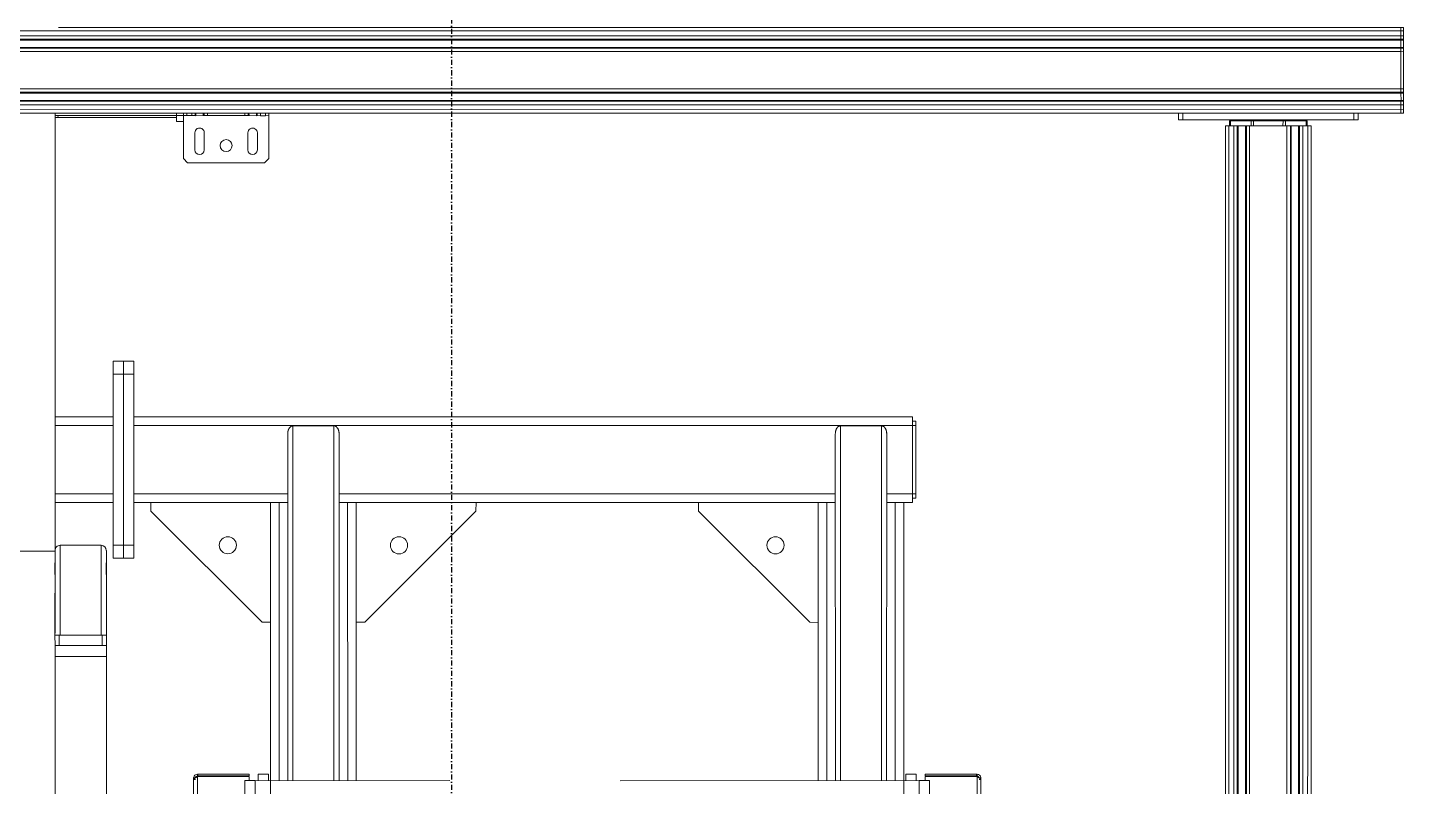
# Model space of a CAD drawing. Header units: millimetres. Extents: x 2179 to 48742, y 3478 to 161002.
# Drawn here: x 34574 to 36183, y 138017 to 138903 of the extents above; entities that cross this region are included whole.
import ezdxf

# ---------------------------------------------------------------- set-up
doc = ezdxf.new("R2010")
doc.units = ezdxf.units.MM
doc.linetypes.add('1_Čerchovaná 6_0mm', pattern=[12, 6, -3, 0, -3])
doc.layers.add('0-1', color=7, linetype='Continuous', lineweight=9)
doc.layers.add('2966-1_navrh dispozice stroju-HK_02_dwg-1', color=7, linetype='Continuous', lineweight=9, true_color=0x919191)
doc.layers.add('S-GRID-1', color=9, linetype='1_Čerchovaná 6_0mm', lineweight=25, true_color=0x808080)

# ---------------------------------------------------------------- blocks, each defined once
blk = doc.blocks.new('2966-1_navrh dispozice stroju-HK_02_dwg-876232-1NP _ stroje')
at = {"layer": '0-1'}
for p, q in [((-56762.2, 57101.3), (-56763.1, 57101.8)), ((-56775.2, 57079.6), (-56770.1, 57076.5)), ((-56806, 57028.5), (-56806.8, 57029)), ((-56700.5, 56494.3), (-56353.1, 56285.4)), ((-56384, 56234), (-56731.4, 56442.8)), ((-56969.9, 55909.5), (-56671.1, 56406.6)), ((-56667.7, 56392.9), (-56389.1, 56225.4)), ((-56300.4, 56379.7), (-56299.6, 56381.6)), ((-56298.7, 56378.7), (-56297.7, 56380.4)), ((-57398, 56055.2), (-57396, 56058.5)), ((-57393.5, 56068.5), (-57391, 56066.9)), ((-57380.8, 56045.1), (-57363.7, 56034.8)), ((-57369.3, 56025.3), (-57386.5, 56035.6)), ((-57401.3, 55972.2), (-57418.4, 55982.5)), ((-57412.7, 55991.9), (-57395.6, 55981.6)), ((-57030.2, 55945.7), (-56682.8, 55736.9)), ((-56951, 55921.5), (-56672.5, 55754)), ((-56713.7, 55685.5), (-57061.1, 55894.3)), ((-57084.8, 55591.2), (-57522.3, 55854.2)), ((-57518.1, 55851.6), (-57516.3, 55854.6)), ((-56997.4, 55844.3), (-56718.8, 55676.9)), ((-57218.1, 55671.3), (-57183.1, 55729.6)), ((-57097.3, 55678.1), (-57132.4, 55619.8)), ((-57061.7, 55640.3), (-57086.4, 55599.2)), ((-56772.3, 55594.7), (-56773.5, 55593.2)), ((-56770.6, 55593.7), (-56771.6, 55592)), ((-57001.4, 55541.1), (-57059.6, 55576.1)), ((-56947.2, 55578.5), (-56978.1, 55527.1))]:
    blk.add_line(p, q, dxfattribs=at)
at = {"layer": '0-1', "flags": 128}
for points in [[(-58295.2, 54743.6), (-58300.1, 54746.6), (-58298.6, 54749.2), (-58293.6, 54746.2), (-56789.3, 57248.9), (-56794.2, 57251.8), (-56789.3, 57248.9), (-56787.7, 57251.4), (-56792.7, 57254.4)], [(-58291.8, 54741.6), (-58295.2, 54743.6), (-58293.6, 54746.2), (-58290.3, 54744.2), (-58293.6, 54746.2), (-58298.6, 54749.2), (-56794.2, 57251.8), (-56797.7, 57253.9), (-57606, 55909.2)], [(-58291, 54741.1), (-58291.8, 54741.6), (-58290.3, 54744.2), (-58289.4, 54743.7), (-58290.3, 54744.2), (-56785.9, 57246.8), (-56789.3, 57248.9), (-56785.9, 57246.8), (-56784.4, 57249.4), (-56787.7, 57251.4)], [(-58283.6, 54736.7), (-58291, 54741.1), (-58289.4, 54743.7), (-58282, 54739.2), (-58289.4, 54743.7), (-56785.1, 57246.3), (-56785.9, 57246.8), (-56785.1, 57246.3), (-56783.5, 57248.9), (-56784.4, 57249.4)], [(-58282.7, 54736.2), (-58283.6, 54736.7), (-58282, 54739.2), (-58281.2, 54738.7), (-58282, 54739.2), (-56777.7, 57241.9), (-56785.1, 57246.3), (-56777.7, 57241.9), (-56776.1, 57244.5), (-56783.5, 57248.9)], [(-58279.4, 54734.1), (-58282.7, 54736.2), (-58281.2, 54738.7), (-58277.9, 54736.7), (-58281.2, 54738.7), (-56776.8, 57241.4), (-56777.7, 57241.9), (-56776.8, 57241.4), (-56775.3, 57244), (-56776.1, 57244.5)], [(-58242, 54711.7), (-58279.4, 54734.1), (-58277.8, 54736.7), (-58240.5, 54714.3), (-58277.9, 54736.7), (-56773.5, 57239.4), (-56776.8, 57241.4), (-56773.5, 57239.4), (-56771.9, 57241.9), (-56775.3, 57244)], [(-58237.8, 54709.2), (-58238.7, 54709.7), (-58237.1, 54712.2), (-58236.3, 54711.7), (-58237.1, 54712.2), (-58240.5, 54714.3), (-56736.1, 57216.9), (-56773.5, 57239.4), (-56736.1, 57216.9), (-56734.6, 57219.5), (-56771.9, 57241.9)], [(-58238.7, 54709.7), (-58242, 54711.7), (-58240.5, 54714.3), (-58237.1, 54712.2), (-56732.8, 57214.9), (-56736.1, 57216.9), (-56732.8, 57214.9), (-56731.2, 57217.5), (-56734.6, 57219.5)], [(-58230.4, 54704.7), (-58237.8, 54709.2), (-58236.3, 54711.7), (-58228.9, 54707.3), (-58236.3, 54711.7), (-56731.9, 57214.4), (-56732.8, 57214.9), (-56731.9, 57214.4), (-56730.4, 57217), (-56731.2, 57217.5)], [(-58229.6, 54704.2), (-58230.4, 54704.7), (-58228.9, 54707.3), (-58228.1, 54706.8), (-58228.9, 54707.3), (-56724.5, 57210), (-56731.9, 57214.4), (-56724.5, 57210), (-56723, 57212.5), (-56730.4, 57217)], [(-58226.2, 54702.2), (-58229.6, 54704.2), (-58228.1, 54706.8), (-58224.7, 54704.8), (-58228.1, 54706.8), (-56723.7, 57209.5), (-56724.5, 57210), (-56723.7, 57209.5), (-56722.2, 57212), (-56723, 57212.5)], [(-56845.4, 56980.4), (-58216.3, 54699.7), (-58219.7, 54701.8), (-56715.4, 57204.4), (-56720.3, 57207.4), (-58224.7, 54704.8), (-58219.7, 54701.8), (-58224.7, 54704.8), (-58226.2, 54702.2), (-58221.3, 54699.2)], [(-56738.2, 57158.7), (-56711.9, 57202.4), (-56715.4, 57204.4), (-56711.9, 57202.4), (-56710.4, 57205), (-56713.8, 57207)], [(-56718.8, 57210), (-56713.8, 57207), (-56715.4, 57204.4), (-56720.3, 57207.4), (-56723.7, 57209.5), (-56720.3, 57207.4), (-56718.8, 57210), (-56722.2, 57212)], [(-56733.4, 57151.1), (-56836.5, 56979.7), (-56843.3, 56983.8), (-56740.3, 57155.2), (-56733.4, 57151.1), (-56730.9, 57155.4), (-56737.7, 57159.5), (-56740.3, 57155.2)], [(-56768.6, 57079), (-56773.8, 57082.1), (-56761.2, 57103), (-56762, 57103.6)], [(-56756.1, 57099.8), (-56761.3, 57102.9), (-56760.6, 57103.9), (-56755.5, 57100.8)], [(-56758.2, 57096.3), (-56755.2, 57101.2), (-55452.5, 56318.1), (-55450.4, 56321.6), (-55452.5, 56318.1), (-55449.9, 56316.6), (-55447.9, 56320), (-55450.4, 56321.6), (-56753.2, 57104.7), (-56755.2, 57101.2)], [(-55454.9, 56308.3), (-55455.4, 56307.4), (-55458, 56309), (-55457.5, 56309.8), (-55458, 56309), (-56760.8, 57092.1), (-56765.2, 57084.7)], [(-55452.9, 56311.6), (-55454.9, 56308.3), (-55457.5, 56309.8), (-55455.5, 56313.2), (-55457.5, 56309.8), (-56760.3, 57092.9), (-56760.8, 57092.1)], [(-55449.9, 56316.6), (-55452.9, 56311.6), (-55455.5, 56313.2), (-55452.5, 56318.1), (-55455.5, 56313.2), (-56758.2, 57096.3), (-56760.3, 57092.9)], [(-56773.8, 57082.1), (-56775.2, 57079.6), (-56792.9, 57050.2)], [(-55460.4, 56299.2), (-55462.4, 56295.8), (-55465, 56297.4), (-55462.9, 56300.8), (-55465, 56297.4), (-56767.7, 57080.5), (-56790.2, 57043.1)], [(-55459.9, 56300), (-55460.4, 56299.2), (-55462.9, 56300.8), (-55462.4, 56301.6), (-55462.9, 56300.8), (-56765.7, 57083.9), (-56767.7, 57080.5)], [(-55455.4, 56307.4), (-55459.9, 56300), (-55462.4, 56301.6), (-55458, 56309), (-55462.4, 56301.6), (-56765.2, 57084.7), (-56765.7, 57083.9)], [(-56789.3, 57044.7), (-56794.4, 57047.7), (-56806.9, 57026.9), (-56801.8, 57023.8)], [(-55486.9, 56255.1), (-55487.4, 56254.3), (-55489.9, 56255.8), (-55489.4, 56256.7), (-55490, 56255.8), (-56792.7, 57038.9), (-56797.1, 57031.6)], [(-56787.8, 57047.1), (-56792.9, 57050.2), (-56794.4, 57047.7)], [(-55484.9, 56258.5), (-55486.9, 56255.1), (-55489.4, 56256.7), (-55487.4, 56260), (-55489.4, 56256.7), (-56792.2, 57039.8), (-56792.7, 57038.9)], [(-55462.4, 56295.8), (-55484.9, 56258.5), (-55487.4, 56260), (-55465, 56297.4), (-55487.4, 56260), (-56790.2, 57043.1), (-56792.2, 57039.8)], [(-56807.9, 57027.3), (-56806.9, 57026.9), (-56807.5, 57025.9), (-56802.4, 57022.8)], [(-55492.3, 56246.1), (-55494.3, 56242.7), (-55496.9, 56244.3), (-55494.9, 56247.6), (-55496.9, 56244.3), (-56799.7, 57027.4), (-56802.6, 57022.4)], [(-55491.8, 56246.9), (-55492.3, 56246.1), (-55494.9, 56247.6), (-55494.4, 56248.5), (-55494.9, 56247.6), (-56797.6, 57030.7), (-56799.7, 57027.4)], [(-55487.4, 56254.3), (-55491.8, 56246.9), (-55494.4, 56248.5), (-55490, 56255.8), (-55494.4, 56248.5), (-56797.1, 57031.6), (-56797.6, 57030.7)], [(-55494.3, 56242.7), (-55497.3, 56237.7), (-55499.9, 56239.3), (-55496.9, 56244.3), (-55499.9, 56239.3), (-56802.6, 57022.4), (-56804.7, 57019), (-55502, 56235.9), (-55499.9, 56239.3), (-55502, 56235.9), (-55499.4, 56234.3), (-55497.3, 56237.7)], [(-56843.3, 56983.8), (-56845.9, 56979.5), (-56839, 56975.4), (-56836.5, 56979.7)], [(-56697.6, 56527.5), (-56695.5, 56531), (-56691.2, 56528.4), (-56693.3, 56525), (-56701.9, 56530.1), (-57170.7, 55750.2)], [(-56640.2, 56458), (-56624.7, 56483.7), (-56693.3, 56525), (-57162.1, 55745), (-57093.6, 55703.8), (-57000.8, 55858.1)], [(-56620.4, 56481.2), (-56618.4, 56484.6), (-56622.7, 56487.2), (-56691.2, 56528.4)], [(-56356.2, 56280.3), (-56711.5, 56493.9), (-56736.2, 56452.7), (-56380.9, 56239.2)], [(-56622.7, 56487.2), (-56624.7, 56483.7), (-56616.2, 56478.6), (-56621.3, 56470), (-56626.5, 56461.4)], [(-56347.9, 56294), (-56626.5, 56461.4), (-56631.6, 56452.9)], [(-56621.3, 56470), (-56342.8, 56302.6), (-56513.5, 56018.5)], [(-56662.5, 56401.4), (-56667.7, 56392.9), (-56672.8, 56384.3)], [(-56394.3, 56216.9), (-56672.8, 56384.3), (-56951, 55921.5), (-56956.2, 55912.9)], [(-56303.7, 56378.2), (-56303.4, 56378.8), (-56305.1, 56379.8), (-56305.5, 56379.2), (-56336.3, 56327.9), (-56334.6, 56326.8), (-56303.7, 56378.2), (-56305.5, 56379.2)], [(-56127.6, 56275.9), (-56126.6, 56277.7), (-56126.8, 56277.8), (-56128.5, 56278.8), (-56297.4, 56380.3), (-56299, 56381.3), (-56299.7, 56380.2)], [(-56329.9, 56324), (-56334.2, 56326.6), (-56303.3, 56377.9), (-56302.5, 56378.3), (-56127.8, 56273.3), (-56127.8, 56272), (-56155.9, 56225.2)], [(-56004.8, 55215), (-56010.9, 55204.7), (-56739.5, 55642.6), (-56733.3, 55652.9), (-56004.8, 55215), (-55995.5, 55230.4), (-55614.2, 55864.7), (-55605, 55880.1), (-56333.5, 56318), (-56342.7, 56302.6), (-56071, 56139.3)], [(-56341.5, 56304.7), (-56347.9, 56308.6), (-56341.7, 56318.9), (-56335.3, 56315)], [(-55605, 55880.1), (-55598.8, 55890.4), (-56327.3, 56328.3), (-56333.5, 56318)], [(-56552.8, 56312.2), (-56558, 56303.6), (-56736.4, 56259.2), (-56745, 56264.3)], [(-57436.5, 55977.6), (-57399.6, 55955.5), (-57392.8, 55957.2), (-57346.4, 56034.3), (-57348.1, 56041.2), (-57391, 56066.9), (-57393, 56063.5), (-57395.6, 56065)], [(-57398.6, 56060.1), (-57396, 56058.5), (-57393, 56063.5)], [(-57430.5, 56006.9), (-57428, 56005.4), (-57405.5, 56042.8)], [(-57408.1, 56044.3), (-57405.5, 56042.8), (-57403.5, 56046.1)], [(-57406.1, 56047.7), (-57403.5, 56046.1), (-57403, 56047)], [(-57405.6, 56048.5), (-57403, 56047), (-57398.5, 56054.3)], [(-57401.1, 56055.9), (-57398.5, 56054.3), (-57398, 56055.2), (-57400.6, 56056.7)], [(-56878.9, 56041.5), (-56870.3, 56036.3), (-56825.9, 55857.9), (-56831, 55849.4)], [(-57438, 55994.5), (-57435.4, 55993), (-57434.9, 55993.8)], [(-57437.5, 55995.4), (-57434.9, 55993.8), (-57430.5, 56001.2)], [(-57433.1, 56002.7), (-57430.5, 56001.2), (-57430, 56002)], [(-57432.6, 56003.6), (-57430, 56002), (-57428, 56005.4)], [(-57519.8, 55852.7), (-57446.6, 55974.4), (-57440.6, 55970.8), (-57436.5, 55977.6), (-57442.5, 55981.2), (-57446.6, 55974.4), (-57449.2, 55975.9)], [(-57445.1, 55982.8), (-57442.5, 55981.2), (-57440.4, 55984.7)], [(-57443, 55986.2), (-57440.4, 55984.7), (-57437.5, 55989.6)], [(-57440, 55991.2), (-57437.5, 55989.6), (-57435.4, 55993)], [(-57444.9, 55973.3), (-57516.3, 55854.6), (-57518, 55855.7)], [(-56685.9, 55731.8), (-57041.2, 55945.3), (-57065.9, 55904.2), (-56710.6, 55690.6)], [(-56677.6, 55745.5), (-56956.2, 55912.9), (-56961.3, 55904.3)], [(-56992.2, 55852.9), (-56997.4, 55844.3), (-57002.6, 55835.8)], [(-56616.2, 55847.7), (-56724, 55668.3), (-57002.6, 55835.8), (-57085, 55698.6)], [(-57042.1, 55672.9), (-57048.3, 55662.6), (-57035.5, 55654.9), (-57029.3, 55665.2), (-57042.1, 55672.9), (-57213.5, 55775.9), (-57226.4, 55783.7), (-57232.6, 55773.4), (-57219.7, 55765.6), (-57048.3, 55662.6), (-57219.7, 55765.6), (-57232.6, 55773.4), (-57238.8, 55763.1), (-57225.9, 55755.4), (-57054.5, 55652.3)], [(-57213.5, 55775.9), (-57219.7, 55765.6), (-57225.9, 55755.4)], [(-56882.6, 55763.7), (-56887.7, 55755.1), (-57066.1, 55710.6), (-57074.7, 55715.8)], [(-57140.9, 55624.9), (-57105.9, 55683.2), (-57174.5, 55724.4), (-57209.5, 55666.2)], [(-56731.5, 55655.9), (-56737.9, 55659.8), (-56731.7, 55670.1), (-56725.3, 55666.2)], [(-56452.4, 55505), (-56724, 55668.3), (-56733.3, 55652.9)], [(-56971.7, 55586.2), (-57061.7, 55640.3), (-57086.5, 55599.2), (-56996.4, 55545.1)], [(-56968.6, 55591.4), (-57053.5, 55642.4), (-57029.5, 55627.9)], [(-56772.5, 55598.4), (-56772.8, 55597.8), (-56774.5, 55598.8), (-56774.2, 55599.4), (-56743.3, 55650.8), (-56741.6, 55649.7), (-56772.5, 55598.4), (-56774.2, 55599.4)], [(-56736.9, 55646.9), (-56741.2, 55649.5), (-56772, 55598.2), (-56772, 55597.3), (-56597.3, 55492.3), (-56596.2, 55492.8), (-56568, 55539.6)], [(-56599.6, 55490.9), (-56600.6, 55489.2), (-56600.8, 55489.3), (-56602.4, 55490.3), (-56771.4, 55591.8), (-56773, 55592.8), (-56772.3, 55593.9)], [(-57083.8, 55590.6), (-57650.5, 54647.8), (-56457, 53930.4), (-55890.3, 54873.2), (-55892.4, 54874.4)], [(-56999.5, 55539.9), (-57084.4, 55591), (-57060.4, 55576.5)], [(-56971.2, 55587.1), (-56960.9, 55580.9), (-56986.7, 55538), (-56989.2, 55533.8), (-56999.5, 55539.9), (-56997, 55544.2)], [(-56958.3, 55585.2), (-56968.6, 55591.4), (-56971.2, 55587.1), (-56997, 55544.2), (-56986.7, 55538)], [(-56960.9, 55580.9), (-56958.3, 55585.2), (-56947.2, 55578.5), (-56801.5, 55490.9), (-56790.3, 55484.2), (-56780.1, 55478), (-56782.6, 55473.7)], [(-56989.2, 55533.8), (-56978.1, 55527.1), (-56832.4, 55439.5), (-56821.3, 55432.8)]]:
    blk.add_lwpolyline(points, dxfattribs=at)
for points in [[(-56796.1, 57256.5), (-56797.7, 57253.9), (-56794.2, 57251.8), (-56792.7, 57254.4)], [(-57048.3, 55662.6), (-57035.5, 55654.9), (-57041.6, 55644.6), (-57054.5, 55652.3)]]:
    blk.add_lwpolyline(points, close=True, dxfattribs=at)
at = {"layer": '0-1'}
for centre, radius in [((-56655.7, 56315.7), 10), ((-57386.7, 56006), 7), ((-56882.4, 55938.6), 10), ((-56985.5, 55767.2), 10)]:
    blk.add_circle(centre, radius, dxfattribs=at)
for centre, radius, start, end in [((-56779.8, 57062.3), 6, 115.4323, 182.547), ((-56301.3, 56377.5), 4.41, 67.2595, 148.9896), ((-56301.3, 56377.5), 2.41, 67.2595, 148.9896), ((-56301.3, 56377.5), 4.43, 59.0104, 67.2387), ((-56297.8, 56379.6), 0.882, 64.1285, 78.2536), ((-57383.6, 56040.3), 5.5, 58.9896, 238.9896), ((-57366.5, 56030), 5.5, 238.9896, 58.9896), ((-57415.6, 55987.2), 5.5, 58.9896, 238.9896), ((-57398.4, 55976.9), 5.5, 238.9896, 58.9896), ((-57056.6, 55637.2), 6, 58.9896, 148.9896), ((-57056.6, 55637.2), 6, 58.9896, 148.9896), ((-57081.3, 55596.1), 6, 148.9896, 238.9896), ((-57081.3, 55596.1), 6, 148.9896, 238.9896), ((-56770.7, 55596.6), 4.41, 148.9896, 230.7198), ((-56770.7, 55596.6), 4.43, 230.7406, 238.9689), ((-56770.7, 55596.6), 2.41, 148.9896, 230.7198), ((-56770.9, 55592.6), 0.882, 219.7257, 233.8508)]:
    blk.add_arc(centre, radius, start, end, dxfattribs=at)
for points, knots in [([(-56700.5, 56494.3), (-56700.7, 56494.4), (-56701, 56494.5), (-56701.4, 56494.8), (-56701.8, 56495), (-56702.2, 56495.1), (-56702.6, 56495.3), (-56703, 56495.5), (-56703.5, 56495.6), (-56703.9, 56495.7), (-56704.4, 56495.9), (-56704.9, 56496), (-56705.4, 56496), (-56706, 56496.1), (-56706.5, 56496.1), (-56707.1, 56496.1), (-56707.7, 56496.1), (-56708.3, 56495.9), (-56709, 56495.8), (-56709.6, 56495.5), (-56710.1, 56495.2), (-56710.8, 56494.7), (-56711.2, 56494.2), (-56711.5, 56493.9)], [0, 0, 0, 0, 0.052212, 0.087275, 0.122724, 0.158713, 0.195399, 0.232939, 0.271486, 0.311193, 0.352199, 0.394631, 0.438589, 0.48414, 0.531296, 0.58001, 0.630158, 0.681533, 0.73386, 0.786822, 0.840106, 0.893466, 1, 1, 1, 1]), ([(-56736.2, 56452.7), (-56736.4, 56452.4), (-56736.6, 56451.8), (-56736.8, 56450.9), (-56736.8, 56450.3), (-56736.7, 56449.6), (-56736.6, 56449), (-56736.4, 56448.4), (-56736.1, 56447.9), (-56735.9, 56447.3), (-56735.6, 56446.8), (-56735.3, 56446.4), (-56735, 56446), (-56734.6, 56445.6), (-56734.3, 56445.2), (-56734, 56444.8), (-56733.6, 56444.5), (-56733.3, 56444.2), (-56733, 56443.9), (-56732.6, 56443.7), (-56732.1, 56443.3), (-56731.7, 56443), (-56731.4, 56442.8)], [0, 0, 0, 0, 0.106534, 0.159894, 0.213178, 0.26614, 0.318468, 0.369843, 0.419991, 0.468705, 0.515862, 0.561412, 0.605371, 0.647803, 0.688809, 0.728516, 0.767064, 0.804603, 0.841289, 0.877278, 0.912727, 1, 1, 1, 1]), ([(-56297.7, 56380.4), (-56297.8, 56380.5), (-56298.1, 56380.5), (-56298.4, 56380.4), (-56298.7, 56380.3), (-56299.1, 56380.2), (-56299.4, 56380.1), (-56299.7, 56379.9), (-56300.1, 56379.7), (-56300.5, 56379.5), (-56300.9, 56379.3), (-56301.3, 56379.1), (-56301.8, 56378.7), (-56302.3, 56378.4), (-56302.5, 56378.3)], [0, 0, 0, 0, 0.0917, 0.143299, 0.199902, 0.261596, 0.328321, 0.40007, 0.47647, 0.55688, 0.640784, 0.727803, 0.817213, 1, 1, 1, 1]), ([(-57030.2, 55945.7), (-57030.4, 55945.8), (-57030.7, 55946), (-57031.1, 55946.3), (-57031.5, 55946.4), (-57031.9, 55946.6), (-57032.3, 55946.8), (-57032.7, 55946.9), (-57033.2, 55947.1), (-57033.6, 55947.2), (-57034.1, 55947.3), (-57034.6, 55947.4), (-57035.2, 55947.5), (-57035.7, 55947.6), (-57036.3, 55947.6), (-57036.9, 55947.6), (-57037.5, 55947.5), (-57038.1, 55947.4), (-57038.7, 55947.3), (-57039.3, 55947), (-57039.8, 55946.7), (-57040.5, 55946.2), (-57041, 55945.7), (-57041.2, 55945.3)], [0, 0, 0, 0, 0.052212, 0.087275, 0.122724, 0.158713, 0.195399, 0.232939, 0.271486, 0.311193, 0.352199, 0.394631, 0.438589, 0.48414, 0.531296, 0.58001, 0.630158, 0.681533, 0.73386, 0.786822, 0.840106, 0.893466, 1, 1, 1, 1]), ([(-57065.9, 55904.2), (-57066.1, 55903.8), (-57066.4, 55903.2), (-57066.5, 55902.4), (-57066.5, 55901.7), (-57066.4, 55901.1), (-57066.3, 55900.5), (-57066.1, 55899.9), (-57065.9, 55899.3), (-57065.6, 55898.8), (-57065.3, 55898.3), (-57065, 55897.9), (-57064.7, 55897.4), (-57064.4, 55897), (-57064, 55896.7), (-57063.7, 55896.3), (-57063.4, 55896), (-57063, 55895.7), (-57062.7, 55895.4), (-57062.3, 55895.1), (-57061.8, 55894.8), (-57061.4, 55894.5), (-57061.1, 55894.3)], [0, 0, 0, 0, 0.106534, 0.159894, 0.213178, 0.26614, 0.318468, 0.369843, 0.419991, 0.468705, 0.515862, 0.561412, 0.605371, 0.647803, 0.688809, 0.728516, 0.767064, 0.804603, 0.841289, 0.877278, 0.912727, 1, 1, 1, 1]), ([(-56771.6, 55592), (-56771.7, 55592.1), (-56771.8, 55592.3), (-56772, 55592.7), (-56772, 55593), (-56772.1, 55593.3), (-56772.1, 55593.7), (-56772.1, 55594.1), (-56772.1, 55594.5), (-56772.1, 55594.9), (-56772.1, 55595.4), (-56772.1, 55595.8), (-56772, 55596.5), (-56772, 55597), (-56772, 55597.3)], [0, 0, 0, 0, 0.0917, 0.143299, 0.199902, 0.261596, 0.328321, 0.40007, 0.47647, 0.55688, 0.640784, 0.727803, 0.817213, 1, 1, 1, 1])]:
    blk.add_open_spline(points, degree=3, knots=knots, dxfattribs=at)

msp = doc.modelspace()

# ---------------------------------------------------------------- linework, layer by layer
at = {"layer": 'S-GRID-1'}
msp.add_line((35069.8, 158068.3), (35069.8, 120650.8), dxfattribs=at)

# ---------------------------------------------------------------- block references
at = {"layer": '2966-1_navrh dispozice stroju-HK_02_dwg-1', "rotation": 301.0103595051887}
msp.add_blockref('2966-1_navrh dispozice stroju-HK_02_dwg-876232-1NP _ stroje', (16370.5, 60726.8), dxfattribs=at)

doc.saveas('drawing.dxf')
